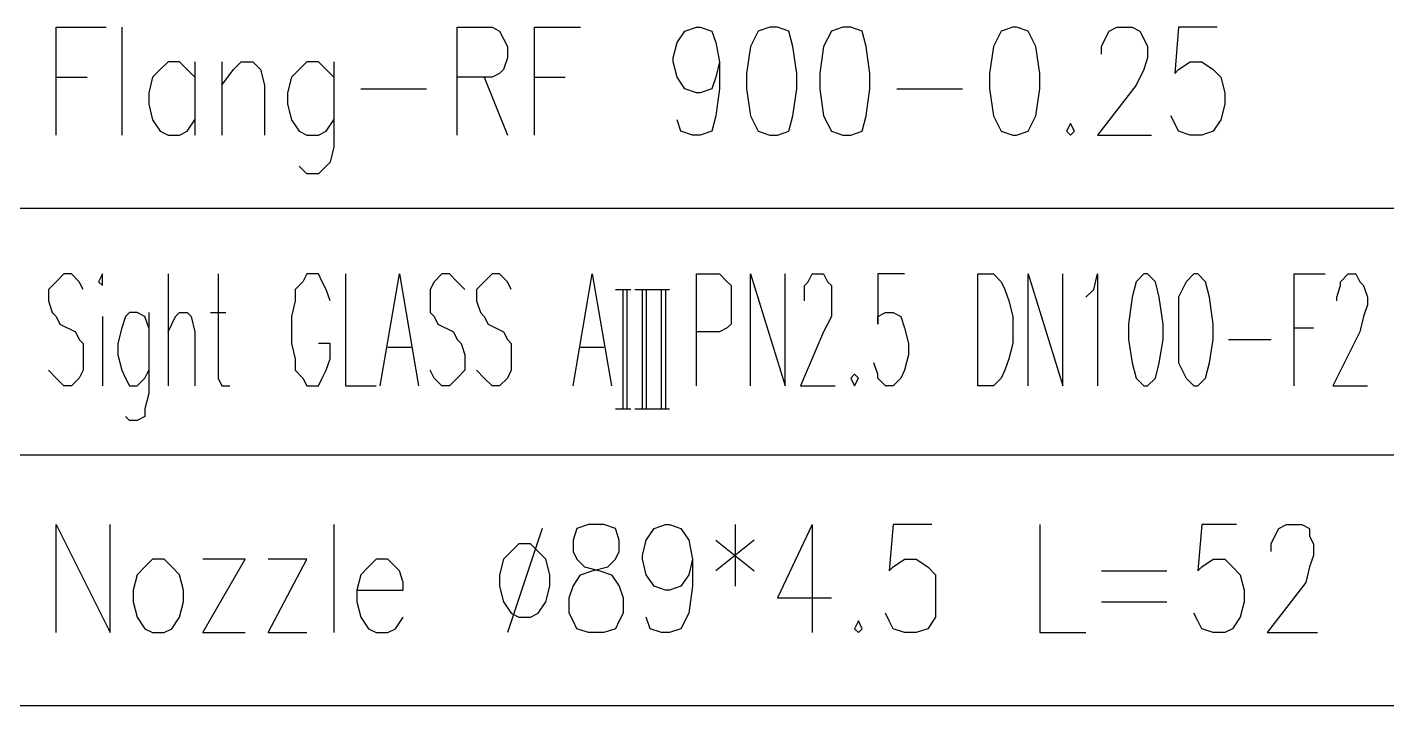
# Model space of a CAD drawing. Extents: x 0.3 to 16.2, y 0.3 to 22.9.
# Drawn here: x 12.425 to 13.6, y 8.567 to 9.153 of the extents above; entities that cross this region are included whole.
import ezdxf

# ---------------------------------------------------------------- set-up
doc = ezdxf.new("R2010")
doc.units = 0
doc.header["$MEASUREMENT"] = 0
doc.linetypes.add('AUSGEZOGEN', pattern=[0])
doc.layers.get('0').update_dxf_attribs({"linetype": 'AUSGEZOGEN'})

msp = doc.modelspace()

# ---------------------------------------------------------------- linework, layer by layer
for points in [[(12.45, 9.06), (12.45, 9.1533), (12.45, 9.1533), (12.4933, 9.1533)], [(12.5067, 9.1533), (12.5067, 9.06)], [(12.7967, 9.06), (12.7967, 9.1533), (12.7967, 9.1533), (12.8267, 9.1533), (12.8267, 9.1533), (12.8333, 9.15), (12.8333, 9.15), (12.8367, 9.1433), (12.8367, 9.1433), (12.84, 9.1367), (12.84, 9.1367), (12.84, 9.1267), (12.84, 9.1267), (12.8367, 9.1167), (12.8367, 9.1167), (12.8333, 9.1133), (12.8333, 9.1133), (12.8267, 9.11), (12.8267, 9.11), (12.7967, 9.11)], [(12.8633, 9.06), (12.8633, 9.1533), (12.8633, 9.1533), (12.9033, 9.1533)], [(13.0233, 9.1233), (13.02, 9.11), (13.02, 9.11), (13.0167, 9.1), (13.0167, 9.1), (13.0067, 9.0967), (13.0067, 9.0967), (13.0033, 9.0967), (13.0033, 9.0967), (12.9933, 9.1), (12.9933, 9.1), (12.9867, 9.11), (12.9867, 9.11), (12.9833, 9.1233), (12.9833, 9.1233), (12.9833, 9.1267), (12.9833, 9.1267), (12.9867, 9.14), (12.9867, 9.14), (12.9933, 9.15), (12.9933, 9.15), (13.0033, 9.1533), (13.0033, 9.1533), (13.0067, 9.1533), (13.0067, 9.1533), (13.0167, 9.15), (13.0167, 9.15), (13.02, 9.14), (13.02, 9.14), (13.0233, 9.1233), (13.0233, 9.1233), (13.0233, 9.1), (13.0233, 9.1), (13.02, 9.0767), (13.02, 9.0767), (13.0167, 9.0633), (13.0167, 9.0633), (13.0067, 9.06), (13.0067, 9.06), (13, 9.06), (13, 9.06), (12.99, 9.0633), (12.99, 9.0633), (12.9867, 9.0733)], [(13.0667, 9.1533), (13.0567, 9.15), (13.0567, 9.15), (13.05, 9.1367), (13.05, 9.1367), (13.0467, 9.1133), (13.0467, 9.1133), (13.0467, 9.1), (13.0467, 9.1), (13.05, 9.0767), (13.05, 9.0767), (13.0567, 9.0633), (13.0567, 9.0633), (13.0667, 9.06), (13.0667, 9.06), (13.0733, 9.06), (13.0733, 9.06), (13.0833, 9.0633), (13.0833, 9.0633), (13.0867, 9.0767), (13.0867, 9.0767), (13.09, 9.1), (13.09, 9.1), (13.09, 9.1133), (13.09, 9.1133), (13.0867, 9.1367), (13.0867, 9.1367), (13.0833, 9.15), (13.0833, 9.15), (13.0733, 9.1533), (13.0733, 9.1533), (13.0667, 9.1533), (13.0667, 9.1533)], [(13.13, 9.1533), (13.12, 9.15), (13.12, 9.15), (13.1133, 9.1367), (13.1133, 9.1367), (13.11, 9.1133), (13.11, 9.1133), (13.11, 9.1), (13.11, 9.1), (13.1133, 9.0767), (13.1133, 9.0767), (13.12, 9.0633), (13.12, 9.0633), (13.13, 9.06), (13.13, 9.06), (13.1367, 9.06), (13.1367, 9.06), (13.1467, 9.0633), (13.1467, 9.0633), (13.15, 9.0767), (13.15, 9.0767), (13.1533, 9.1), (13.1533, 9.1), (13.1533, 9.1133), (13.1533, 9.1133), (13.15, 9.1367), (13.15, 9.1367), (13.1467, 9.15), (13.1467, 9.15), (13.1367, 9.1533), (13.1367, 9.1533), (13.13, 9.1533), (13.13, 9.1533)], [(13.2767, 9.1533), (13.2667, 9.15), (13.2667, 9.15), (13.26, 9.1367), (13.26, 9.1367), (13.2567, 9.1133), (13.2567, 9.1133), (13.2567, 9.1), (13.2567, 9.1), (13.26, 9.0767), (13.26, 9.0767), (13.2667, 9.0633), (13.2667, 9.0633), (13.2767, 9.06), (13.2767, 9.06), (13.28, 9.06), (13.28, 9.06), (13.29, 9.0633), (13.29, 9.0633), (13.2967, 9.0767), (13.2967, 9.0767), (13.3, 9.1), (13.3, 9.1), (13.3, 9.1133), (13.3, 9.1133), (13.2967, 9.1367), (13.2967, 9.1367), (13.29, 9.15), (13.29, 9.15), (13.28, 9.1533), (13.28, 9.1533), (13.2767, 9.1533), (13.2767, 9.1533)], [(13.3533, 9.13), (13.3533, 9.1367), (13.3533, 9.1367), (13.3567, 9.1433), (13.3567, 9.1433), (13.36, 9.15), (13.36, 9.15), (13.3667, 9.1533), (13.3667, 9.1533), (13.38, 9.1533), (13.38, 9.1533), (13.3867, 9.15), (13.3867, 9.15), (13.39, 9.1433), (13.39, 9.1433), (13.3933, 9.1367), (13.3933, 9.1367), (13.3933, 9.1267), (13.3933, 9.1267), (13.39, 9.1167), (13.39, 9.1167), (13.3833, 9.1033), (13.3833, 9.1033), (13.35, 9.06), (13.35, 9.06), (13.3967, 9.06)], [(13.4533, 9.1533), (13.42, 9.1533), (13.42, 9.1533), (13.4167, 9.1133), (13.4167, 9.1133), (13.42, 9.1167), (13.42, 9.1167), (13.43, 9.1233), (13.43, 9.1233), (13.44, 9.1233), (13.44, 9.1233), (13.45, 9.1167), (13.45, 9.1167), (13.4567, 9.11), (13.4567, 9.11), (13.46, 9.0967), (13.46, 9.0967), (13.46, 9.0867), (13.46, 9.0867), (13.4567, 9.0733), (13.4567, 9.0733), (13.45, 9.0633), (13.45, 9.0633), (13.44, 9.06), (13.44, 9.06), (13.43, 9.06), (13.43, 9.06), (13.42, 9.0633), (13.42, 9.0633), (13.4167, 9.07), (13.4167, 9.07), (13.4133, 9.0767)], [(12.57, 9.11), (12.5633, 9.1167), (12.5633, 9.1167), (12.5567, 9.1233), (12.5567, 9.1233), (12.5467, 9.1233), (12.5467, 9.1233), (12.54, 9.1167), (12.54, 9.1167), (12.5333, 9.11), (12.5333, 9.11), (12.53, 9.0967), (12.53, 9.0967), (12.53, 9.0867), (12.53, 9.0867), (12.5333, 9.0733), (12.5333, 9.0733), (12.54, 9.0633), (12.54, 9.0633), (12.5467, 9.06), (12.5467, 9.06), (12.5567, 9.06), (12.5567, 9.06), (12.5633, 9.0633), (12.5633, 9.0633), (12.57, 9.0733)], [(12.57, 9.1233), (12.57, 9.06)], [(12.5933, 9.1233), (12.5933, 9.06)], [(12.5933, 9.1033), (12.6033, 9.1167), (12.6033, 9.1167), (12.61, 9.1233), (12.61, 9.1233), (12.62, 9.1233), (12.62, 9.1233), (12.6267, 9.1167), (12.6267, 9.1167), (12.63, 9.1033), (12.63, 9.1033), (12.63, 9.06)], [(12.69, 9.11), (12.6833, 9.1167), (12.6833, 9.1167), (12.6767, 9.1233), (12.6767, 9.1233), (12.6667, 9.1233), (12.6667, 9.1233), (12.66, 9.1167), (12.66, 9.1167), (12.6533, 9.11), (12.6533, 9.11), (12.65, 9.0967), (12.65, 9.0967), (12.65, 9.0867), (12.65, 9.0867), (12.6533, 9.0733), (12.6533, 9.0733), (12.66, 9.0633), (12.66, 9.0633), (12.6667, 9.06), (12.6667, 9.06), (12.6767, 9.06), (12.6767, 9.06), (12.6833, 9.0633), (12.6833, 9.0633), (12.69, 9.0733)], [(12.69, 9.1233), (12.69, 9.05), (12.69, 9.05), (12.6867, 9.0367), (12.6867, 9.0367), (12.6833, 9.0333), (12.6833, 9.0333), (12.6767, 9.0267), (12.6767, 9.0267), (12.6667, 9.0267), (12.6667, 9.0267), (12.66, 9.0333)], [(12.45, 9.11), (12.4767, 9.11)], [(12.82, 9.11), (12.84, 9.06)], [(12.8633, 9.11), (12.89, 9.11)], [(12.7133, 9.1), (12.77, 9.1)], [(13.1767, 9.1), (13.2333, 9.1)], [(13.3267, 9.07), (13.3233, 9.0633), (13.3233, 9.0633), (13.3267, 9.06), (13.3267, 9.06), (13.33, 9.0633), (13.33, 9.0633), (13.3267, 9.07), (13.3267, 9.07)], [(15.9833, 8.9967), (11.1433, 8.9967)], [(12.4733, 8.9267), (12.47, 8.9333), (12.47, 8.9333), (12.4633, 8.94), (12.4633, 8.94), (12.4567, 8.94), (12.4567, 8.94), (12.45, 8.9333), (12.45, 8.9333), (12.4433, 8.9267), (12.4433, 8.9267), (12.4433, 8.9167), (12.4433, 8.9167), (12.4467, 8.9067), (12.4467, 8.9067), (12.45, 8.9033), (12.45, 8.9033), (12.4533, 8.8967), (12.4533, 8.8967), (12.4667, 8.89), (12.4667, 8.89), (12.47, 8.8833), (12.47, 8.8833), (12.4733, 8.88), (12.4733, 8.88), (12.4733, 8.8567), (12.4733, 8.8567), (12.47, 8.85), (12.47, 8.85), (12.4633, 8.8433), (12.4633, 8.8433), (12.4567, 8.8433), (12.4567, 8.8433), (12.45, 8.85), (12.45, 8.85), (12.4433, 8.8567)], [(12.4867, 8.9333), (12.49, 8.93), (12.49, 8.93), (12.49, 8.94), (12.49, 8.94), (12.4867, 8.9333), (12.4867, 8.9333)], [(12.5467, 8.94), (12.5467, 8.8433)], [(12.59, 8.94), (12.59, 8.85), (12.59, 8.85), (12.5933, 8.8433), (12.5933, 8.8433), (12.6, 8.8433)], [(12.6867, 8.9167), (12.6833, 8.9267), (12.6833, 8.9267), (12.68, 8.9333), (12.68, 8.9333), (12.6767, 8.94), (12.6767, 8.94), (12.6667, 8.94), (12.6667, 8.94), (12.6633, 8.9333), (12.6633, 8.9333), (12.6567, 8.9267), (12.6567, 8.9267), (12.6567, 8.9167), (12.6567, 8.9167), (12.6533, 8.9033), (12.6533, 8.9033), (12.6533, 8.88), (12.6533, 8.88), (12.6567, 8.8667), (12.6567, 8.8667), (12.6567, 8.8567), (12.6567, 8.8567), (12.6633, 8.85), (12.6633, 8.85), (12.6667, 8.8433), (12.6667, 8.8433), (12.6767, 8.8433), (12.6767, 8.8433), (12.68, 8.85), (12.68, 8.85), (12.6833, 8.8567), (12.6833, 8.8567), (12.6867, 8.8667), (12.6867, 8.8667), (12.6867, 8.88), (12.6867, 8.88), (12.6767, 8.88)], [(12.7, 8.94), (12.7, 8.8433), (12.7, 8.8433), (12.7267, 8.8433)], [(12.73, 8.8433), (12.7467, 8.94), (12.7467, 8.94), (12.7633, 8.8433)], [(12.8033, 8.9267), (12.7967, 8.9333), (12.7967, 8.9333), (12.79, 8.94), (12.79, 8.94), (12.7833, 8.94), (12.7833, 8.94), (12.7767, 8.9333), (12.7767, 8.9333), (12.7733, 8.9267), (12.7733, 8.9267), (12.7733, 8.9067), (12.7733, 8.9067), (12.7767, 8.9033), (12.7767, 8.9033), (12.78, 8.8967), (12.78, 8.8967), (12.7933, 8.89), (12.7933, 8.89), (12.7967, 8.8833), (12.7967, 8.8833), (12.8, 8.88), (12.8, 8.88), (12.8033, 8.87), (12.8033, 8.87), (12.8033, 8.8567), (12.8033, 8.8567), (12.7967, 8.85), (12.7967, 8.85), (12.79, 8.8433), (12.79, 8.8433), (12.7833, 8.8433), (12.7833, 8.8433), (12.7767, 8.85), (12.7767, 8.85), (12.7733, 8.8567)], [(12.8433, 8.9267), (12.84, 8.9333), (12.84, 8.9333), (12.8333, 8.94), (12.8333, 8.94), (12.8267, 8.94), (12.8267, 8.94), (12.82, 8.9333), (12.82, 8.9333), (12.8133, 8.9267), (12.8133, 8.9267), (12.8133, 8.9167), (12.8133, 8.9167), (12.8167, 8.9067), (12.8167, 8.9067), (12.82, 8.9033), (12.82, 8.9033), (12.8233, 8.8967), (12.8233, 8.8967), (12.8367, 8.89), (12.8367, 8.89), (12.84, 8.8833), (12.84, 8.8833), (12.8433, 8.88), (12.8433, 8.88), (12.8433, 8.8567), (12.8433, 8.8567), (12.84, 8.85), (12.84, 8.85), (12.8333, 8.8433), (12.8333, 8.8433), (12.8267, 8.8433), (12.8267, 8.8433), (12.82, 8.85), (12.82, 8.85), (12.8133, 8.8567)], [(12.8967, 8.8433), (12.9133, 8.94), (12.9133, 8.94), (12.93, 8.8433)], [(13.0033, 8.8433), (13.0033, 8.94), (13.0033, 8.94), (13.0233, 8.94), (13.0233, 8.94), (13.03, 8.9333), (13.03, 8.9333), (13.0333, 8.93), (13.0333, 8.93), (13.0333, 8.8967), (13.0333, 8.8967), (13.03, 8.8933), (13.03, 8.8933), (13.0233, 8.89), (13.0233, 8.89), (13.0033, 8.89)], [(13.05, 8.8433), (13.05, 8.94), (13.05, 8.94), (13.08, 8.8433), (13.08, 8.8433), (13.08, 8.94)], [(13.0967, 8.9167), (13.0967, 8.93), (13.0967, 8.93), (13.1, 8.9333), (13.1, 8.9333), (13.1033, 8.94), (13.1033, 8.94), (13.1133, 8.94), (13.1133, 8.94), (13.1167, 8.9333), (13.1167, 8.9333), (13.12, 8.93), (13.12, 8.93), (13.12, 8.9033), (13.12, 8.9033), (13.1133, 8.89), (13.1133, 8.89), (13.0933, 8.8433), (13.0933, 8.8433), (13.1233, 8.8433)], [(13.1833, 8.94), (13.16, 8.94), (13.16, 8.94), (13.16, 8.8967), (13.16, 8.8967), (13.16, 8.9033), (13.16, 8.9033), (13.1667, 8.9067), (13.1667, 8.9067), (13.1733, 8.9067), (13.1733, 8.9067), (13.18, 8.9033), (13.18, 8.9033), (13.1833, 8.8933), (13.1833, 8.8933), (13.1867, 8.88), (13.1867, 8.88), (13.1867, 8.87), (13.1867, 8.87), (13.1833, 8.8567), (13.1833, 8.8567), (13.18, 8.85), (13.18, 8.85), (13.1733, 8.8433), (13.1733, 8.8433), (13.1667, 8.8433), (13.1667, 8.8433), (13.16, 8.85), (13.16, 8.85), (13.16, 8.8533), (13.16, 8.8533), (13.1567, 8.8633)], [(13.2467, 8.8433), (13.2467, 8.94), (13.2467, 8.94), (13.26, 8.94), (13.26, 8.94), (13.2667, 8.9333), (13.2667, 8.9333), (13.27, 8.9267), (13.27, 8.9267), (13.2733, 8.9167), (13.2733, 8.9167), (13.2767, 8.9033), (13.2767, 8.9033), (13.2767, 8.88), (13.2767, 8.88), (13.2733, 8.8667), (13.2733, 8.8667), (13.27, 8.8567), (13.27, 8.8567), (13.2667, 8.85), (13.2667, 8.85), (13.26, 8.8433), (13.26, 8.8433), (13.2467, 8.8433), (13.2467, 8.8433)], [(13.29, 8.8433), (13.29, 8.94), (13.29, 8.94), (13.32, 8.8433), (13.32, 8.8433), (13.32, 8.94)], [(13.34, 8.92), (13.3467, 8.9267), (13.3467, 8.9267), (13.35, 8.94), (13.35, 8.94), (13.35, 8.8433)], [(13.39, 8.94), (13.3833, 8.9333), (13.3833, 8.9333), (13.38, 8.92), (13.38, 8.92), (13.3767, 8.8967), (13.3767, 8.8967), (13.3767, 8.8833), (13.3767, 8.8833), (13.38, 8.8633), (13.38, 8.8633), (13.3833, 8.85), (13.3833, 8.85), (13.39, 8.8433), (13.39, 8.8433), (13.3933, 8.8433), (13.3933, 8.8433), (13.4, 8.85), (13.4, 8.85), (13.4033, 8.8633), (13.4033, 8.8633), (13.4067, 8.8833), (13.4067, 8.8833), (13.4067, 8.8967), (13.4067, 8.8967), (13.4033, 8.92), (13.4033, 8.92), (13.4, 8.9333), (13.4, 8.9333), (13.3933, 8.94), (13.3933, 8.94), (13.39, 8.94), (13.39, 8.94)], [(13.4333, 8.94), (13.4267, 8.9333), (13.4267, 8.9333), (13.42, 8.92), (13.42, 8.92), (13.42, 8.8633), (13.42, 8.8633), (13.4267, 8.85), (13.4267, 8.85), (13.4333, 8.8433), (13.4333, 8.8433), (13.4367, 8.8433), (13.4367, 8.8433), (13.4433, 8.85), (13.4433, 8.85), (13.4467, 8.8633), (13.4467, 8.8633), (13.45, 8.8833), (13.45, 8.8833), (13.45, 8.8967), (13.45, 8.8967), (13.4467, 8.92), (13.4467, 8.92), (13.4433, 8.9333), (13.4433, 8.9333), (13.4367, 8.94), (13.4367, 8.94), (13.4333, 8.94), (13.4333, 8.94)], [(13.52, 8.8433), (13.52, 8.94), (13.52, 8.94), (13.5467, 8.94)], [(13.5567, 8.9167), (13.5567, 8.92), (13.5567, 8.92), (13.56, 8.93), (13.56, 8.93), (13.56, 8.9333), (13.56, 8.9333), (13.5667, 8.94), (13.5667, 8.94), (13.5733, 8.94), (13.5733, 8.94), (13.5767, 8.9333), (13.5767, 8.9333), (13.58, 8.93), (13.58, 8.93), (13.5833, 8.92), (13.5833, 8.92), (13.5833, 8.9133), (13.5833, 8.9133), (13.58, 8.9033), (13.58, 8.9033), (13.5767, 8.89), (13.5767, 8.89), (13.5533, 8.8433), (13.5533, 8.8433), (13.5833, 8.8433)], [(12.9333, 8.9267), (12.9467, 8.9267)], [(12.94, 8.8233), (12.94, 8.9267)], [(12.9433, 8.9267), (12.9433, 8.8233)], [(12.95, 8.9267), (12.9667, 8.9267)], [(12.9567, 8.8233), (12.9567, 8.9267)], [(12.96, 8.9267), (12.96, 8.8233)], [(12.9667, 8.9267), (12.98, 8.9267)], [(12.9733, 8.8233), (12.9733, 8.9267)], [(12.9767, 8.9267), (12.9767, 8.8233)], [(12.53, 8.8933), (12.5267, 8.9033), (12.5267, 8.9033), (12.52, 8.9067), (12.52, 8.9067), (12.5133, 8.9067), (12.5133, 8.9067), (12.51, 8.9033), (12.51, 8.9033), (12.5067, 8.8933), (12.5067, 8.8933), (12.5033, 8.88), (12.5033, 8.88), (12.5033, 8.87), (12.5033, 8.87), (12.5067, 8.8567), (12.5067, 8.8567), (12.51, 8.85), (12.51, 8.85), (12.5133, 8.8433), (12.5133, 8.8433), (12.52, 8.8433), (12.52, 8.8433), (12.5267, 8.85), (12.5267, 8.85), (12.53, 8.8567)], [(12.53, 8.9067), (12.53, 8.8367), (12.53, 8.8367), (12.5267, 8.8233), (12.5267, 8.8233), (12.5267, 8.8167), (12.5267, 8.8167), (12.52, 8.8133), (12.52, 8.8133), (12.5133, 8.8133), (12.5133, 8.8133), (12.51, 8.8167)], [(12.5467, 8.89), (12.5533, 8.9033), (12.5533, 8.9033), (12.5567, 8.9067), (12.5567, 8.9067), (12.5633, 8.9067), (12.5633, 8.9067), (12.5667, 8.9033), (12.5667, 8.9033), (12.57, 8.89), (12.57, 8.89), (12.57, 8.8433)], [(12.5833, 8.9067), (12.5967, 8.9067)], [(12.49, 8.9033), (12.49, 8.8433)], [(13.4633, 8.8833), (13.5, 8.8833)], [(13.52, 8.8933), (13.5367, 8.8933)], [(12.7367, 8.8767), (12.7567, 8.8767)], [(12.9033, 8.8767), (12.9233, 8.8767)], [(13.14, 8.8533), (13.1367, 8.85), (13.1367, 8.85), (13.14, 8.8433), (13.14, 8.8433), (13.1433, 8.85), (13.1433, 8.85), (13.14, 8.8533), (13.14, 8.8533)], [(12.9333, 8.8233), (12.9467, 8.8233)], [(12.95, 8.8233), (12.9667, 8.8233)], [(12.9667, 8.8233), (12.98, 8.8233)], [(15.9833, 8.7833), (11.1433, 8.7833)], [(12.45, 8.63), (12.45, 8.7233), (12.45, 8.7233), (12.4967, 8.63), (12.4967, 8.63), (12.4967, 8.7233)], [(12.69, 8.7233), (12.69, 8.63)], [(12.87, 8.72), (12.84, 8.63)], [(12.91, 8.7233), (12.9, 8.72), (12.9, 8.72), (12.8967, 8.71), (12.8967, 8.71), (12.8967, 8.7), (12.8967, 8.7), (12.9, 8.6933), (12.9, 8.6933), (12.9067, 8.6867), (12.9067, 8.6867), (12.92, 8.6833), (12.92, 8.6833), (12.93, 8.68), (12.93, 8.68), (12.9367, 8.67), (12.9367, 8.67), (12.94, 8.66), (12.94, 8.66), (12.94, 8.6467), (12.94, 8.6467), (12.9367, 8.64), (12.9367, 8.64), (12.9333, 8.6333), (12.9333, 8.6333), (12.9233, 8.63), (12.9233, 8.63), (12.91, 8.63), (12.91, 8.63), (12.9, 8.6333), (12.9, 8.6333), (12.8967, 8.64), (12.8967, 8.64), (12.8933, 8.6467), (12.8933, 8.6467), (12.8933, 8.66), (12.8933, 8.66), (12.8967, 8.67), (12.8967, 8.67), (12.9033, 8.68), (12.9033, 8.68), (12.9133, 8.6833), (12.9133, 8.6833), (12.9267, 8.6867), (12.9267, 8.6867), (12.9333, 8.6933), (12.9333, 8.6933), (12.9367, 8.7), (12.9367, 8.7), (12.9367, 8.71), (12.9367, 8.71), (12.9333, 8.72), (12.9333, 8.72), (12.9233, 8.7233), (12.9233, 8.7233), (12.91, 8.7233), (12.91, 8.7233)], [(13, 8.6933), (12.9967, 8.68), (12.9967, 8.68), (12.99, 8.67), (12.99, 8.67), (12.98, 8.6667), (12.98, 8.6667), (12.9767, 8.6667), (12.9767, 8.6667), (12.9667, 8.67), (12.9667, 8.67), (12.96, 8.68), (12.96, 8.68), (12.9567, 8.6933), (12.9567, 8.6933), (12.9567, 8.6967), (12.9567, 8.6967), (12.96, 8.71), (12.96, 8.71), (12.9667, 8.72), (12.9667, 8.72), (12.9767, 8.7233), (12.9767, 8.7233), (12.98, 8.7233), (12.98, 8.7233), (12.99, 8.72), (12.99, 8.72), (12.9967, 8.71), (12.9967, 8.71), (13, 8.6933), (13, 8.6933), (13, 8.67), (13, 8.67), (12.9967, 8.6467), (12.9967, 8.6467), (12.99, 8.6333), (12.99, 8.6333), (12.98, 8.63), (12.98, 8.63), (12.9733, 8.63), (12.9733, 8.63), (12.9633, 8.6333), (12.9633, 8.6333), (12.96, 8.6433)], [(13.0367, 8.7233), (13.0367, 8.67)], [(13.1033, 8.7233), (13.0733, 8.66), (13.0733, 8.66), (13.12, 8.66)], [(13.1033, 8.7233), (13.1033, 8.63)], [(13.2067, 8.7233), (13.1733, 8.7233), (13.1733, 8.7233), (13.17, 8.6833), (13.17, 8.6833), (13.1733, 8.6867), (13.1733, 8.6867), (13.1833, 8.6933), (13.1833, 8.6933), (13.1933, 8.6933), (13.1933, 8.6933), (13.2033, 8.6867), (13.2033, 8.6867), (13.21, 8.68), (13.21, 8.68), (13.21, 8.6433), (13.21, 8.6433), (13.2033, 8.6333), (13.2033, 8.6333), (13.1933, 8.63), (13.1933, 8.63), (13.1833, 8.63), (13.1833, 8.63), (13.1733, 8.6333), (13.1733, 8.6333), (13.17, 8.64), (13.17, 8.64), (13.1667, 8.6467)], [(13.3, 8.7233), (13.3, 8.63), (13.3, 8.63), (13.34, 8.63)], [(13.47, 8.7233), (13.44, 8.7233), (13.44, 8.7233), (13.4367, 8.6833), (13.4367, 8.6833), (13.44, 8.6867), (13.44, 8.6867), (13.45, 8.6933), (13.45, 8.6933), (13.46, 8.6933), (13.46, 8.6933), (13.4667, 8.6867), (13.4667, 8.6867), (13.4733, 8.68), (13.4733, 8.68), (13.4767, 8.6667), (13.4767, 8.6667), (13.4767, 8.6567), (13.4767, 8.6567), (13.4733, 8.6433), (13.4733, 8.6433), (13.4667, 8.6333), (13.4667, 8.6333), (13.46, 8.63), (13.46, 8.63), (13.45, 8.63), (13.45, 8.63), (13.44, 8.6333), (13.44, 8.6333), (13.4367, 8.64), (13.4367, 8.64), (13.4333, 8.6467)], [(13.5, 8.7), (13.5, 8.7067), (13.5, 8.7067), (13.5033, 8.7133), (13.5033, 8.7133), (13.5067, 8.72), (13.5067, 8.72), (13.5133, 8.7233), (13.5133, 8.7233), (13.5267, 8.7233), (13.5267, 8.7233), (13.5333, 8.72), (13.5333, 8.72), (13.5333, 8.7133), (13.5333, 8.7133), (13.5367, 8.7067), (13.5367, 8.7067), (13.5367, 8.6967), (13.5367, 8.6967), (13.5333, 8.6867), (13.5333, 8.6867), (13.53, 8.6733), (13.53, 8.6733), (13.4967, 8.63), (13.4967, 8.63), (13.54, 8.63)], [(13.02, 8.71), (13.0533, 8.6833)], [(13.0533, 8.71), (13.02, 8.6833)], [(12.85, 8.7067), (12.8433, 8.7), (12.8433, 8.7), (12.8367, 8.6933), (12.8367, 8.6933), (12.8333, 8.68), (12.8333, 8.68), (12.8333, 8.67), (12.8333, 8.67), (12.8367, 8.6567), (12.8367, 8.6567), (12.8433, 8.6467), (12.8433, 8.6467), (12.85, 8.6433), (12.85, 8.6433), (12.86, 8.6433), (12.86, 8.6433), (12.8667, 8.6467), (12.8667, 8.6467), (12.8733, 8.6567), (12.8733, 8.6567), (12.8767, 8.67), (12.8767, 8.67), (12.8767, 8.68), (12.8767, 8.68), (12.8733, 8.6933), (12.8733, 8.6933), (12.8667, 8.7), (12.8667, 8.7), (12.86, 8.7067), (12.86, 8.7067), (12.85, 8.7067), (12.85, 8.7067)], [(12.5333, 8.6933), (12.5267, 8.6867), (12.5267, 8.6867), (12.52, 8.68), (12.52, 8.68), (12.5167, 8.6667), (12.5167, 8.6667), (12.5167, 8.6567), (12.5167, 8.6567), (12.52, 8.6433), (12.52, 8.6433), (12.5267, 8.6333), (12.5267, 8.6333), (12.5333, 8.63), (12.5333, 8.63), (12.5433, 8.63), (12.5433, 8.63), (12.55, 8.6333), (12.55, 8.6333), (12.5567, 8.6433), (12.5567, 8.6433), (12.56, 8.6567), (12.56, 8.6567), (12.56, 8.6667), (12.56, 8.6667), (12.5567, 8.68), (12.5567, 8.68), (12.55, 8.6867), (12.55, 8.6867), (12.5433, 8.6933), (12.5433, 8.6933), (12.5333, 8.6933), (12.5333, 8.6933)], [(12.5767, 8.63), (12.6133, 8.6933), (12.6133, 8.6933), (12.5767, 8.6933)], [(12.6333, 8.63), (12.6667, 8.6933), (12.6667, 8.6933), (12.6333, 8.6933)], [(12.71, 8.6667), (12.75, 8.6667), (12.75, 8.6667), (12.75, 8.6733), (12.75, 8.6733), (12.7467, 8.6833), (12.7467, 8.6833), (12.7433, 8.6867), (12.7433, 8.6867), (12.7367, 8.6933), (12.7367, 8.6933), (12.7267, 8.6933), (12.7267, 8.6933), (12.72, 8.6867), (12.72, 8.6867), (12.7133, 8.68), (12.7133, 8.68), (12.71, 8.6667), (12.71, 8.6667), (12.71, 8.6567), (12.71, 8.6567), (12.7133, 8.6433), (12.7133, 8.6433), (12.72, 8.6333), (12.72, 8.6333), (12.7267, 8.63), (12.7267, 8.63), (12.7367, 8.63), (12.7367, 8.63), (12.7433, 8.6333), (12.7433, 8.6333), (12.75, 8.6433)], [(13.3533, 8.6833), (13.41, 8.6833)], [(13.3533, 8.6567), (13.41, 8.6567)], [(13.1433, 8.64), (13.14, 8.6333), (13.14, 8.6333), (13.1433, 8.63), (13.1433, 8.63), (13.1467, 8.6333), (13.1467, 8.6333), (13.1433, 8.64), (13.1433, 8.64)], [(12.5767, 8.63), (12.6133, 8.63)], [(12.6333, 8.63), (12.6667, 8.63)], [(15.9833, 8.5667), (11.1433, 8.5667)]]:
    msp.add_lwpolyline(points)

doc.saveas('drawing.dxf')
